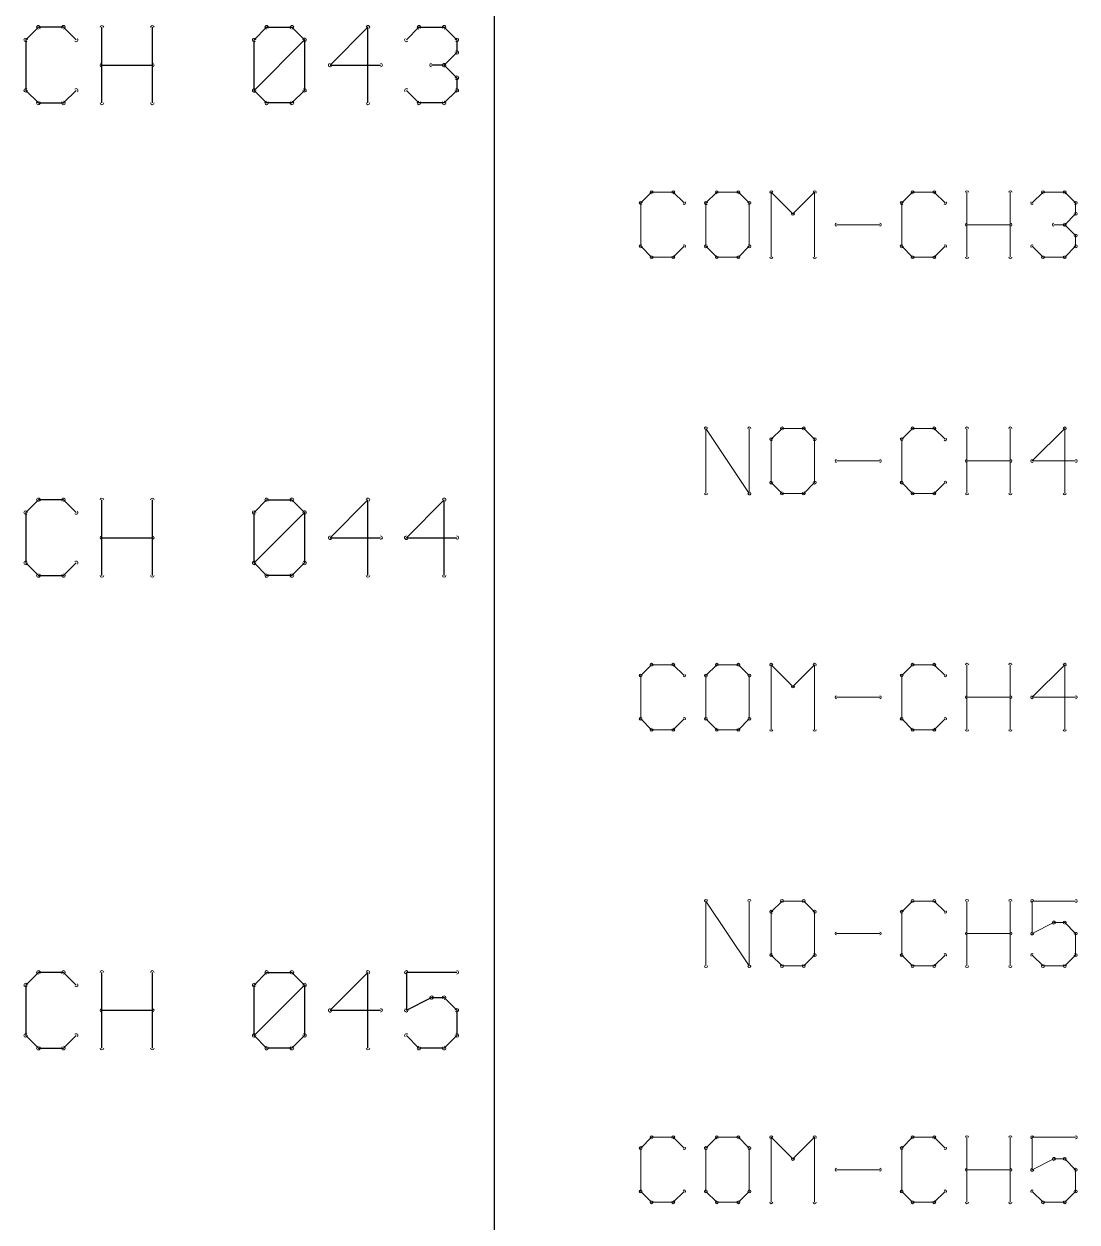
# Paper-space layout 'OUTPUT MODULE' of a CAD drawing. Header units: inches. Extents: x 0.9 to 16.5, y 0.5 to 10.7.
# Drawn here: x 3.701 to 4.593, y 5.656 to 6.67 of the extents above; entities that cross this region are included whole.
import ezdxf

# ---------------------------------------------------------------- set-up
doc = ezdxf.new("R2010")
doc.units = ezdxf.units.IN
doc.header["$MEASUREMENT"] = 0
doc.layers.add('94', color=14, linetype='Continuous')
doc.layers.add('TEXT', color=4, linetype='Continuous')

psp = doc.layouts.new('OUTPUT MODULE')

# ---------------------------------------------------------------- linework, layer by layer
at = {"layer": '94', "lineweight": 25}
psp.add_line((4.1, 3.6), (4.1, 7.6), dxfattribs=at)
at = {"layer": 'TEXT', "lineweight": 25}
for p, q in [((3.7137, 6.6671), (3.703, 6.6564)), ((3.735, 6.6671), (3.7137, 6.6671)), ((3.7457, 6.6564), (3.735, 6.6671)), ((3.7675, 6.603), (3.7675, 6.6671)), ((3.8102, 6.6671), (3.8102, 6.603)), ((3.8964, 6.6564), (3.907, 6.6671)), ((3.907, 6.6671), (3.9284, 6.6671)), ((3.9284, 6.6671), (3.9391, 6.6564)), ((3.9928, 6.6671), (3.9608, 6.635)), ((3.9928, 6.603), (3.9928, 6.6671)), ((4.0253, 6.6564), (4.036, 6.6671)), ((4.036, 6.6671), (4.0573, 6.6671)), ((4.0573, 6.6671), (4.068, 6.6564)), ((3.703, 6.6564), (3.703, 6.6137)), ((3.8964, 6.6137), (3.8964, 6.6564)), ((3.8964, 6.6137), (3.9391, 6.6564)), ((3.9391, 6.6564), (3.9391, 6.6137)), ((4.068, 6.6564), (4.068, 6.6457)), ((4.068, 6.6457), (4.0573, 6.635)), ((3.7675, 6.635), (3.8102, 6.635)), ((3.9608, 6.635), (4.0035, 6.635)), ((4.0573, 6.635), (4.0466, 6.635)), ((4.0573, 6.635), (4.068, 6.6244)), ((4.068, 6.6244), (4.068, 6.6137)), ((3.703, 6.6137), (3.7137, 6.603)), ((3.735, 6.603), (3.7457, 6.6137)), ((3.907, 6.603), (3.8964, 6.6137)), ((3.9391, 6.6137), (3.9284, 6.603)), ((4.036, 6.603), (4.0253, 6.6137)), ((4.068, 6.6137), (4.0573, 6.603)), ((3.7137, 6.603), (3.735, 6.603)), ((3.9284, 6.603), (3.907, 6.603)), ((4.0573, 6.603), (4.036, 6.603)), ((3.7137, 6.2671), (3.703, 6.2564)), ((3.735, 6.2671), (3.7137, 6.2671)), ((3.7457, 6.2564), (3.735, 6.2671)), ((3.7675, 6.203), (3.7675, 6.2671)), ((3.8102, 6.2671), (3.8102, 6.203)), ((3.8964, 6.2564), (3.907, 6.2671)), ((3.907, 6.2671), (3.9284, 6.2671)), ((3.9284, 6.2671), (3.9391, 6.2564)), ((3.9928, 6.2671), (3.9608, 6.235)), ((3.9928, 6.203), (3.9928, 6.2671)), ((4.0573, 6.2671), (4.0253, 6.235)), ((4.0573, 6.203), (4.0573, 6.2671)), ((3.703, 6.2564), (3.703, 6.2137)), ((3.8964, 6.2137), (3.8964, 6.2564)), ((3.8964, 6.2137), (3.9391, 6.2564)), ((3.9391, 6.2564), (3.9391, 6.2137)), ((3.7675, 6.235), (3.8102, 6.235)), ((3.9608, 6.235), (4.0035, 6.235)), ((4.0253, 6.235), (4.068, 6.235)), ((3.703, 6.2137), (3.7137, 6.203)), ((3.735, 6.203), (3.7457, 6.2137)), ((3.907, 6.203), (3.8964, 6.2137)), ((3.9391, 6.2137), (3.9284, 6.203)), ((3.7137, 6.203), (3.735, 6.203)), ((3.9284, 6.203), (3.907, 6.203)), ((3.7137, 5.8671), (3.703, 5.8564)), ((3.735, 5.8671), (3.7137, 5.8671)), ((3.7457, 5.8564), (3.735, 5.8671)), ((3.7675, 5.803), (3.7675, 5.8671)), ((3.8102, 5.8671), (3.8102, 5.803)), ((3.8964, 5.8564), (3.907, 5.8671)), ((3.907, 5.8671), (3.9284, 5.8671)), ((3.9284, 5.8671), (3.9391, 5.8564)), ((3.9928, 5.8671), (3.9608, 5.835)), ((3.9928, 5.803), (3.9928, 5.8671)), ((4.068, 5.8671), (4.0253, 5.8671)), ((4.0253, 5.8671), (4.0253, 5.835)), ((3.703, 5.8564), (3.703, 5.8137)), ((3.8964, 5.8137), (3.8964, 5.8564)), ((3.8964, 5.8137), (3.9391, 5.8564)), ((3.9391, 5.8564), (3.9391, 5.8137)), ((4.0253, 5.835), (4.0466, 5.8457)), ((4.0466, 5.8457), (4.0573, 5.8457)), ((4.0573, 5.8457), (4.068, 5.835)), ((3.7675, 5.835), (3.8102, 5.835)), ((3.9608, 5.835), (4.0035, 5.835)), ((4.068, 5.835), (4.068, 5.8137)), ((3.703, 5.8137), (3.7137, 5.803)), ((3.735, 5.803), (3.7457, 5.8137)), ((3.907, 5.803), (3.8964, 5.8137)), ((3.9391, 5.8137), (3.9284, 5.803)), ((4.036, 5.803), (4.0253, 5.8137)), ((4.068, 5.8137), (4.0573, 5.803)), ((3.7137, 5.803), (3.735, 5.803)), ((3.9284, 5.803), (3.907, 5.803)), ((4.0573, 5.803), (4.036, 5.803))]:
    psp.add_line(p, q, dxfattribs=at)
at = {"layer": 'TEXT', "lineweight": 18}
for p, q in [((4.2329, 6.5275), (4.2238, 6.5184)), ((4.2513, 6.5275), (4.2329, 6.5275)), ((4.2605, 6.5184), (4.2513, 6.5275)), ((4.2882, 6.5275), (4.279, 6.5184)), ((4.3065, 6.5275), (4.2882, 6.5275)), ((4.3157, 6.5184), (4.3065, 6.5275)), ((4.3343, 6.4725), (4.3343, 6.5275)), ((4.3343, 6.5275), (4.3526, 6.5092)), ((4.3526, 6.5092), (4.371, 6.5275)), ((4.371, 6.5275), (4.371, 6.4725)), ((4.4539, 6.5275), (4.4448, 6.5184)), ((4.4723, 6.5275), (4.4539, 6.5275)), ((4.4815, 6.5184), (4.4723, 6.5275)), ((4.5, 6.4725), (4.5, 6.5275)), ((4.5367, 6.5275), (4.5367, 6.4725)), ((4.5553, 6.5184), (4.5644, 6.5275)), ((4.5644, 6.5275), (4.5828, 6.5275)), ((4.5828, 6.5275), (4.592, 6.5184)), ((4.2238, 6.5184), (4.2238, 6.4817)), ((4.279, 6.5184), (4.279, 6.4817)), ((4.3157, 6.4817), (4.3157, 6.5184)), ((4.4448, 6.5184), (4.4448, 6.4817)), ((4.592, 6.5184), (4.592, 6.5092)), ((4.592, 6.5092), (4.5828, 6.5)), ((4.3895, 6.5), (4.4262, 6.5)), ((4.5, 6.5), (4.5367, 6.5)), ((4.5828, 6.5), (4.5736, 6.5)), ((4.5828, 6.5), (4.592, 6.4908)), ((4.592, 6.4908), (4.592, 6.4817)), ((4.2238, 6.4817), (4.2329, 6.4725)), ((4.2513, 6.4725), (4.2605, 6.4817)), ((4.279, 6.4817), (4.2882, 6.4725)), ((4.3065, 6.4725), (4.3157, 6.4817)), ((4.4448, 6.4817), (4.4539, 6.4725)), ((4.4723, 6.4725), (4.4815, 6.4817)), ((4.5644, 6.4725), (4.5553, 6.4817)), ((4.592, 6.4817), (4.5828, 6.4725)), ((4.2329, 6.4725), (4.2513, 6.4725)), ((4.2882, 6.4725), (4.3065, 6.4725)), ((4.4539, 6.4725), (4.4723, 6.4725)), ((4.5828, 6.4725), (4.5644, 6.4725)), ((4.279, 6.2725), (4.279, 6.3275)), ((4.279, 6.3275), (4.3157, 6.2725)), ((4.3157, 6.2725), (4.3157, 6.3275)), ((4.3434, 6.3275), (4.3343, 6.3184)), ((4.3343, 6.3184), (4.3343, 6.2817)), ((4.3618, 6.3275), (4.3434, 6.3275)), ((4.371, 6.3184), (4.3618, 6.3275)), ((4.371, 6.2817), (4.371, 6.3184)), ((4.4539, 6.3275), (4.4448, 6.3184)), ((4.4448, 6.3184), (4.4448, 6.2817)), ((4.4723, 6.3275), (4.4539, 6.3275)), ((4.4815, 6.3184), (4.4723, 6.3275)), ((4.5, 6.2725), (4.5, 6.3275)), ((4.5367, 6.3275), (4.5367, 6.2725)), ((4.5828, 6.3275), (4.5553, 6.3)), ((4.5828, 6.2725), (4.5828, 6.3275)), ((4.3895, 6.3), (4.4262, 6.3)), ((4.5, 6.3), (4.5367, 6.3)), ((4.5553, 6.3), (4.592, 6.3)), ((4.3343, 6.2817), (4.3434, 6.2725)), ((4.3618, 6.2725), (4.371, 6.2817)), ((4.4448, 6.2817), (4.4539, 6.2725)), ((4.4723, 6.2725), (4.4815, 6.2817)), ((4.3434, 6.2725), (4.3618, 6.2725)), ((4.4539, 6.2725), (4.4723, 6.2725)), ((4.2329, 6.1275), (4.2238, 6.1184)), ((4.2513, 6.1275), (4.2329, 6.1275)), ((4.2605, 6.1184), (4.2513, 6.1275)), ((4.2882, 6.1275), (4.279, 6.1184)), ((4.3065, 6.1275), (4.2882, 6.1275)), ((4.3157, 6.1184), (4.3065, 6.1275)), ((4.3343, 6.0725), (4.3343, 6.1275)), ((4.3343, 6.1275), (4.3526, 6.1092)), ((4.3526, 6.1092), (4.371, 6.1275)), ((4.371, 6.1275), (4.371, 6.0725)), ((4.4539, 6.1275), (4.4448, 6.1184)), ((4.4723, 6.1275), (4.4539, 6.1275)), ((4.4815, 6.1184), (4.4723, 6.1275)), ((4.5, 6.0725), (4.5, 6.1275)), ((4.5367, 6.1275), (4.5367, 6.0725)), ((4.5828, 6.1275), (4.5553, 6.1)), ((4.5828, 6.0725), (4.5828, 6.1275)), ((4.2238, 6.1184), (4.2238, 6.0817)), ((4.279, 6.1184), (4.279, 6.0817)), ((4.3157, 6.0817), (4.3157, 6.1184)), ((4.4448, 6.1184), (4.4448, 6.0817)), ((4.3895, 6.1), (4.4262, 6.1)), ((4.5, 6.1), (4.5367, 6.1)), ((4.5553, 6.1), (4.592, 6.1)), ((4.2238, 6.0817), (4.2329, 6.0725)), ((4.2513, 6.0725), (4.2605, 6.0817)), ((4.279, 6.0817), (4.2882, 6.0725)), ((4.3065, 6.0725), (4.3157, 6.0817)), ((4.4448, 6.0817), (4.4539, 6.0725)), ((4.4723, 6.0725), (4.4815, 6.0817)), ((4.2329, 6.0725), (4.2513, 6.0725)), ((4.2882, 6.0725), (4.3065, 6.0725)), ((4.4539, 6.0725), (4.4723, 6.0725)), ((4.279, 5.8725), (4.279, 5.9275)), ((4.279, 5.9275), (4.3157, 5.8725)), ((4.3157, 5.8725), (4.3157, 5.9275)), ((4.3434, 5.9275), (4.3343, 5.9184)), ((4.3618, 5.9275), (4.3434, 5.9275)), ((4.371, 5.9184), (4.3618, 5.9275)), ((4.4539, 5.9275), (4.4448, 5.9184)), ((4.4723, 5.9275), (4.4539, 5.9275)), ((4.4815, 5.9184), (4.4723, 5.9275)), ((4.5, 5.8725), (4.5, 5.9275)), ((4.5367, 5.9275), (4.5367, 5.8725)), ((4.592, 5.9275), (4.5553, 5.9275)), ((4.5553, 5.9275), (4.5553, 5.9)), ((4.3343, 5.9184), (4.3343, 5.8817)), ((4.371, 5.8817), (4.371, 5.9184)), ((4.4448, 5.9184), (4.4448, 5.8817)), ((4.5553, 5.9), (4.5736, 5.9092)), ((4.5736, 5.9092), (4.5828, 5.9092)), ((4.5828, 5.9092), (4.592, 5.9)), ((4.3895, 5.9), (4.4262, 5.9)), ((4.5, 5.9), (4.5367, 5.9)), ((4.592, 5.9), (4.592, 5.8817)), ((4.3343, 5.8817), (4.3434, 5.8725)), ((4.3434, 5.8725), (4.3618, 5.8725)), ((4.3618, 5.8725), (4.371, 5.8817)), ((4.4448, 5.8817), (4.4539, 5.8725)), ((4.4539, 5.8725), (4.4723, 5.8725)), ((4.4723, 5.8725), (4.4815, 5.8817)), ((4.5644, 5.8725), (4.5553, 5.8817)), ((4.5828, 5.8725), (4.5644, 5.8725)), ((4.592, 5.8817), (4.5828, 5.8725)), ((4.2329, 5.7275), (4.2238, 5.7184)), ((4.2513, 5.7275), (4.2329, 5.7275)), ((4.2605, 5.7184), (4.2513, 5.7275)), ((4.2882, 5.7275), (4.279, 5.7184)), ((4.3065, 5.7275), (4.2882, 5.7275)), ((4.3157, 5.7184), (4.3065, 5.7275)), ((4.3343, 5.6725), (4.3343, 5.7275)), ((4.3343, 5.7275), (4.3526, 5.7092)), ((4.3526, 5.7092), (4.371, 5.7275)), ((4.371, 5.7275), (4.371, 5.6725)), ((4.4539, 5.7275), (4.4448, 5.7184)), ((4.4723, 5.7275), (4.4539, 5.7275)), ((4.4815, 5.7184), (4.4723, 5.7275)), ((4.5, 5.6725), (4.5, 5.7275)), ((4.5367, 5.7275), (4.5367, 5.6725)), ((4.592, 5.7275), (4.5553, 5.7275)), ((4.5553, 5.7275), (4.5553, 5.7)), ((4.2238, 5.7184), (4.2238, 5.6817)), ((4.279, 5.7184), (4.279, 5.6817)), ((4.3157, 5.6817), (4.3157, 5.7184)), ((4.4448, 5.7184), (4.4448, 5.6817)), ((4.3895, 5.7), (4.4262, 5.7)), ((4.5, 5.7), (4.5367, 5.7)), ((4.5553, 5.7), (4.5736, 5.7092)), ((4.5736, 5.7092), (4.5828, 5.7092)), ((4.5828, 5.7092), (4.592, 5.7)), ((4.592, 5.7), (4.592, 5.6817)), ((4.2238, 5.6817), (4.2329, 5.6725)), ((4.2513, 5.6725), (4.2605, 5.6817)), ((4.279, 5.6817), (4.2882, 5.6725)), ((4.3065, 5.6725), (4.3157, 5.6817)), ((4.4448, 5.6817), (4.4539, 5.6725)), ((4.4723, 5.6725), (4.4815, 5.6817)), ((4.5644, 5.6725), (4.5553, 5.6817)), ((4.592, 5.6817), (4.5828, 5.6725)), ((4.2329, 5.6725), (4.2513, 5.6725)), ((4.2882, 5.6725), (4.3065, 5.6725)), ((4.4539, 5.6725), (4.4723, 5.6725)), ((4.5828, 5.6725), (4.5644, 5.6725))]:
    psp.add_line(p, q, dxfattribs=at)
for centre, radius, start, end in [((3.7137, 6.6671), 0.0015, 90, 270), ((3.7137, 6.6671), 0.0015, 315, 135), ((3.735, 6.6671), 0.0015, 45, 225), ((3.735, 6.6671), 0.0015, 270, 90), ((3.7675, 6.6671), 0.0015, 0, 180), ((3.8102, 6.6671), 0.0015, 0, 180), ((3.907, 6.6671), 0.0015, 90, 270), ((3.907, 6.6671), 0.0015, 315, 135), ((3.9284, 6.6671), 0.0015, 45, 225), ((3.9284, 6.6671), 0.0015, 270, 90), ((3.9928, 6.6671), 0.0015, 0, 180), ((3.9928, 6.6671), 0.0015, 315, 135), ((4.036, 6.6671), 0.0015, 90, 270), ((4.036, 6.6671), 0.0015, 315, 135), ((4.0573, 6.6671), 0.0015, 45, 225), ((4.0573, 6.6671), 0.0015, 270, 90), ((3.703, 6.6564), 0.0015, 0, 180), ((3.703, 6.6564), 0.0015, 135, 315), ((3.7457, 6.6564), 0.0015, 225, 45), ((3.8964, 6.6564), 0.0015, 0, 180), ((3.8964, 6.6564), 0.0015, 135, 315), ((3.9391, 6.6564), 0.0015, 0, 180), ((3.9391, 6.6564), 0.0015, 315, 135), ((3.9391, 6.6564), 0.0015, 225, 45), ((4.0253, 6.6564), 0.0015, 135, 315), ((4.068, 6.6564), 0.0015, 0, 180), ((4.068, 6.6564), 0.0015, 225, 45), ((4.068, 6.6457), 0.0015, 180, 0), ((4.068, 6.6457), 0.0015, 315, 135), ((3.7675, 6.635), 0.0015, 90, 270), ((3.8102, 6.635), 0.0015, 270, 90), ((3.9608, 6.635), 0.0015, 90, 270), ((3.9608, 6.635), 0.0015, 135.0135, 315.0135), ((4.0035, 6.635), 0.0015, 270, 90), ((4.0466, 6.635), 0.0015, 90, 270), ((4.0573, 6.635), 0.0015, 45, 225), ((4.0573, 6.635), 0.0015, 135, 315), ((4.0573, 6.635), 0.0015, 270, 90), ((4.068, 6.6244), 0.0015, 0, 180), ((4.068, 6.6244), 0.0015, 224.9865, 44.9865), ((3.703, 6.6137), 0.0015, 44.9865, 224.9865), ((3.703, 6.6137), 0.0015, 180, 0), ((3.7457, 6.6137), 0.0015, 315.0135, 135.0135), ((3.8964, 6.6137), 0.0015, 44.9865, 224.9865), ((3.8964, 6.6137), 0.0015, 135.0135, 315.0135), ((3.8964, 6.6137), 0.0015, 180, 0), ((3.9391, 6.6137), 0.0015, 180, 0), ((3.9391, 6.6137), 0.0015, 315.0135, 135.0135), ((4.0253, 6.6137), 0.0015, 44.9865, 224.9865), ((4.068, 6.6137), 0.0015, 180, 0), ((4.068, 6.6137), 0.0015, 315.0135, 135.0135), ((3.7137, 6.603), 0.0015, 90, 270), ((3.7137, 6.603), 0.0015, 225.0135, 45.0135), ((3.735, 6.603), 0.0015, 134.9865, 314.9865), ((3.735, 6.603), 0.0015, 270, 90), ((3.7675, 6.603), 0.0015, 180, 0), ((3.8102, 6.603), 0.0015, 180, 0), ((3.907, 6.603), 0.0015, 90, 270), ((3.907, 6.603), 0.0015, 225.0135, 45.0135), ((3.9284, 6.603), 0.0015, 134.9865, 314.9865), ((3.9284, 6.603), 0.0015, 270, 90), ((3.9928, 6.603), 0.0015, 180, 0), ((4.036, 6.603), 0.0015, 90, 270), ((4.036, 6.603), 0.0015, 225.0135, 45.0135), ((4.0573, 6.603), 0.0015, 134.9865, 314.9865), ((4.0573, 6.603), 0.0015, 270, 90), ((4.2329, 6.5275), 0.00125, 90, 270), ((4.2329, 6.5275), 0.00125, 315, 135), ((4.2513, 6.5275), 0.00125, 45, 225), ((4.2513, 6.5275), 0.00125, 270, 90), ((4.2882, 6.5275), 0.00125, 90, 270), ((4.2882, 6.5275), 0.00125, 315, 135), ((4.3065, 6.5275), 0.00125, 45, 225), ((4.3065, 6.5275), 0.00125, 270, 90), ((4.3343, 6.5275), 0.00125, 0, 180), ((4.3343, 6.5275), 0.00125, 45, 225), ((4.371, 6.5275), 0.00125, 0, 180), ((4.371, 6.5275), 0.00125, 315, 135), ((4.4539, 6.5275), 0.00125, 90, 270), ((4.4539, 6.5275), 0.00125, 315, 135), ((4.4723, 6.5275), 0.00125, 45, 225), ((4.4723, 6.5275), 0.00125, 270, 90), ((4.5, 6.5275), 0.00125, 0, 180), ((4.5367, 6.5275), 0.00125, 0, 180), ((4.5644, 6.5275), 0.00125, 90, 270), ((4.5644, 6.5275), 0.00125, 315, 135), ((4.5828, 6.5275), 0.00125, 45, 225), ((4.5828, 6.5275), 0.00125, 270, 90), ((4.2238, 6.5184), 0.00125, 0, 180), ((4.2238, 6.5184), 0.00125, 135, 315), ((4.2605, 6.5184), 0.00125, 225, 45), ((4.279, 6.5184), 0.00125, 0, 180), ((4.279, 6.5184), 0.00125, 135.0162, 315.0162), ((4.3157, 6.5184), 0.00125, 0, 180), ((4.3157, 6.5184), 0.00125, 224.9838, 44.9838), ((4.4448, 6.5184), 0.00125, 0, 180), ((4.4448, 6.5184), 0.00125, 135.0162, 315.0162), ((4.4815, 6.5184), 0.00125, 224.9838, 44.9838), ((4.5553, 6.5184), 0.00125, 135, 315), ((4.592, 6.5184), 0.00125, 0, 180), ((4.592, 6.5184), 0.00125, 225, 45), ((4.3526, 6.5092), 0.00125, 135, 315), ((4.3526, 6.5092), 0.00125, 225, 45), ((4.3895, 6.5), 0.00125, 90, 270), ((4.4262, 6.5), 0.00125, 270, 90), ((4.5, 6.5), 0.00125, 90, 270), ((4.5367, 6.5), 0.00125, 270, 90), ((4.5736, 6.5), 0.00125, 90, 270), ((4.5828, 6.5), 0.00125, 44.9838, 224.9838), ((4.5828, 6.5), 0.00125, 135.0162, 315.0162), ((4.5828, 6.5), 0.00125, 270, 90), ((4.592, 6.5092), 0.00125, 180, 0), ((4.592, 6.5092), 0.00125, 314.9838, 134.9838), ((4.592, 6.4908), 0.00125, 0, 180), ((4.592, 6.4908), 0.00125, 225.0162, 45.0162), ((4.2238, 6.4817), 0.00125, 45, 225), ((4.2238, 6.4817), 0.00125, 180, 0), ((4.2605, 6.4817), 0.00125, 315, 135), ((4.279, 6.4817), 0.00125, 44.9838, 224.9838), ((4.279, 6.4817), 0.00125, 180, 0), ((4.3157, 6.4817), 0.00125, 180, 0), ((4.3157, 6.4817), 0.00125, 315.0162, 135.0162), ((4.4448, 6.4817), 0.00125, 44.9838, 224.9838), ((4.4448, 6.4817), 0.00125, 180, 0), ((4.4815, 6.4817), 0.00125, 315.0162, 135.0162), ((4.5553, 6.4817), 0.00125, 45, 225), ((4.592, 6.4817), 0.00125, 180, 0), ((4.592, 6.4817), 0.00125, 315, 135), ((4.2329, 6.4725), 0.00125, 90, 270), ((4.2329, 6.4725), 0.00125, 225, 45), ((4.2513, 6.4725), 0.00125, 135, 315), ((4.2513, 6.4725), 0.00125, 270, 90), ((4.2882, 6.4725), 0.00125, 90, 270), ((4.2882, 6.4725), 0.00125, 225, 45), ((4.3065, 6.4725), 0.00125, 135, 315), ((4.3065, 6.4725), 0.00125, 270, 90), ((4.3343, 6.4725), 0.00125, 180, 0), ((4.371, 6.4725), 0.00125, 180, 0), ((4.4539, 6.4725), 0.00125, 90, 270), ((4.4539, 6.4725), 0.00125, 225, 45), ((4.4723, 6.4725), 0.00125, 135, 315), ((4.4723, 6.4725), 0.00125, 270, 90), ((4.5, 6.4725), 0.00125, 180, 0), ((4.5367, 6.4725), 0.00125, 180, 0), ((4.5644, 6.4725), 0.00125, 90, 270), ((4.5644, 6.4725), 0.00125, 225, 45), ((4.5828, 6.4725), 0.00125, 135, 315), ((4.5828, 6.4725), 0.00125, 270, 90), ((4.279, 6.3275), 0.00125, 0, 180), ((4.279, 6.3275), 0.00125, 33.6774, 213.6774), ((4.3157, 6.3275), 0.00125, 0, 180), ((4.3434, 6.3275), 0.00125, 90, 270), ((4.3434, 6.3275), 0.00125, 315, 135), ((4.3618, 6.3275), 0.00125, 45.0162, 225.0162), ((4.3618, 6.3275), 0.00125, 270, 90), ((4.4539, 6.3275), 0.00125, 90, 270), ((4.4539, 6.3275), 0.00125, 315, 135), ((4.4723, 6.3275), 0.00125, 45, 225), ((4.4723, 6.3275), 0.00125, 270, 90), ((4.5, 6.3275), 0.00125, 0, 180), ((4.5367, 6.3275), 0.00125, 0, 180), ((4.5828, 6.3275), 0.00125, 0, 180), ((4.5828, 6.3275), 0.00125, 315, 135), ((4.3343, 6.3184), 0.00125, 0, 180), ((4.3343, 6.3184), 0.00125, 135.0162, 315.0162), ((4.371, 6.3184), 0.00125, 0, 180), ((4.371, 6.3184), 0.00125, 224.9838, 44.9838), ((4.4448, 6.3184), 0.00125, 0, 180), ((4.4448, 6.3184), 0.00125, 135.0162, 315.0162), ((4.4815, 6.3184), 0.00125, 224.9838, 44.9838), ((4.3895, 6.3), 0.00125, 90, 270), ((4.4262, 6.3), 0.00125, 270, 90), ((4.5, 6.3), 0.00125, 90, 270), ((4.5367, 6.3), 0.00125, 270, 90), ((4.5553, 6.3), 0.00125, 90, 270), ((4.5553, 6.3), 0.00125, 135, 315), ((4.592, 6.3), 0.00125, 270, 90), ((4.3343, 6.2817), 0.00125, 44.9838, 224.9838), ((4.3343, 6.2817), 0.00125, 180, 0), ((4.371, 6.2817), 0.00125, 180, 0), ((4.371, 6.2817), 0.00125, 315.0162, 135.0162), ((4.4448, 6.2817), 0.00125, 44.9838, 224.9838), ((4.4448, 6.2817), 0.00125, 180, 0), ((4.4815, 6.2817), 0.00125, 315.0162, 135.0162), ((3.7137, 6.2671), 0.0015, 90, 270), ((3.7137, 6.2671), 0.0015, 315, 135), ((3.735, 6.2671), 0.0015, 45, 225), ((3.735, 6.2671), 0.0015, 270, 90), ((3.7675, 6.2671), 0.0015, 0, 180), ((3.8102, 6.2671), 0.0015, 0, 180), ((3.907, 6.2671), 0.0015, 90, 270), ((3.907, 6.2671), 0.0015, 315, 135), ((3.9284, 6.2671), 0.0015, 45, 225), ((3.9284, 6.2671), 0.0015, 270, 90), ((3.9928, 6.2671), 0.0015, 0, 180), ((3.9928, 6.2671), 0.0015, 315, 135), ((4.0573, 6.2671), 0.0015, 0, 180), ((4.0573, 6.2671), 0.0015, 315, 135), ((4.279, 6.2725), 0.00125, 180, 0), ((4.3157, 6.2725), 0.00125, 180, 0), ((4.3157, 6.2725), 0.00125, 213.6774, 33.6774), ((4.3434, 6.2725), 0.00125, 90, 270), ((4.3434, 6.2725), 0.00125, 225, 45), ((4.3618, 6.2725), 0.00125, 134.9838, 314.9838), ((4.3618, 6.2725), 0.00125, 270, 90), ((4.4539, 6.2725), 0.00125, 90, 270), ((4.4539, 6.2725), 0.00125, 225, 45), ((4.4723, 6.2725), 0.00125, 135, 315), ((4.4723, 6.2725), 0.00125, 270, 90), ((4.5, 6.2725), 0.00125, 180, 0), ((4.5367, 6.2725), 0.00125, 180, 0), ((4.5828, 6.2725), 0.00125, 180, 0), ((3.703, 6.2564), 0.0015, 0, 180), ((3.703, 6.2564), 0.0015, 135, 315), ((3.7457, 6.2564), 0.0015, 225, 45), ((3.8964, 6.2564), 0.0015, 0, 180), ((3.8964, 6.2564), 0.0015, 135, 315), ((3.9391, 6.2564), 0.0015, 0, 180), ((3.9391, 6.2564), 0.0015, 315, 135), ((3.9391, 6.2564), 0.0015, 225, 45), ((3.7675, 6.235), 0.0015, 90, 270), ((3.8102, 6.235), 0.0015, 270, 90), ((3.9608, 6.235), 0.0015, 90, 270), ((3.9608, 6.235), 0.0015, 135.0135, 315.0135), ((4.0035, 6.235), 0.0015, 270, 90), ((4.0253, 6.235), 0.0015, 90, 270), ((4.0253, 6.235), 0.0015, 135.0135, 315.0135), ((4.068, 6.235), 0.0015, 270, 90), ((3.703, 6.2137), 0.0015, 44.9865, 224.9865), ((3.703, 6.2137), 0.0015, 180, 0), ((3.7457, 6.2137), 0.0015, 315.0135, 135.0135), ((3.8964, 6.2137), 0.0015, 44.9865, 224.9865), ((3.8964, 6.2137), 0.0015, 135.0135, 315.0135), ((3.8964, 6.2137), 0.0015, 180, 0), ((3.9391, 6.2137), 0.0015, 180, 0), ((3.9391, 6.2137), 0.0015, 315.0135, 135.0135), ((3.7137, 6.203), 0.0015, 90, 270), ((3.7137, 6.203), 0.0015, 225.0135, 45.0135), ((3.735, 6.203), 0.0015, 134.9865, 314.9865), ((3.735, 6.203), 0.0015, 270, 90), ((3.7675, 6.203), 0.0015, 180, 0), ((3.8102, 6.203), 0.0015, 180, 0), ((3.907, 6.203), 0.0015, 90, 270), ((3.907, 6.203), 0.0015, 225.0135, 45.0135), ((3.9284, 6.203), 0.0015, 134.9865, 314.9865), ((3.9284, 6.203), 0.0015, 270, 90), ((3.9928, 6.203), 0.0015, 180, 0), ((4.0573, 6.203), 0.0015, 180, 0), ((4.2329, 6.1275), 0.00125, 90, 270), ((4.2329, 6.1275), 0.00125, 315, 135), ((4.2513, 6.1275), 0.00125, 45, 225), ((4.2513, 6.1275), 0.00125, 270, 90), ((4.2882, 6.1275), 0.00125, 90, 270), ((4.2882, 6.1275), 0.00125, 315, 135), ((4.3065, 6.1275), 0.00125, 45, 225), ((4.3065, 6.1275), 0.00125, 270, 90), ((4.3343, 6.1275), 0.00125, 0, 180), ((4.3343, 6.1275), 0.00125, 45, 225), ((4.371, 6.1275), 0.00125, 0, 180), ((4.371, 6.1275), 0.00125, 315, 135), ((4.4539, 6.1275), 0.00125, 90, 270), ((4.4539, 6.1275), 0.00125, 315, 135), ((4.4723, 6.1275), 0.00125, 45, 225), ((4.4723, 6.1275), 0.00125, 270, 90), ((4.5, 6.1275), 0.00125, 0, 180), ((4.5367, 6.1275), 0.00125, 0, 180), ((4.5828, 6.1275), 0.00125, 0, 180), ((4.5828, 6.1275), 0.00125, 315, 135), ((4.2238, 6.1184), 0.00125, 0, 180), ((4.2238, 6.1184), 0.00125, 135, 315), ((4.2605, 6.1184), 0.00125, 225, 45), ((4.279, 6.1184), 0.00125, 0, 180), ((4.279, 6.1184), 0.00125, 135.0162, 315.0162), ((4.3157, 6.1184), 0.00125, 0, 180), ((4.3157, 6.1184), 0.00125, 224.9838, 44.9838), ((4.4448, 6.1184), 0.00125, 0, 180), ((4.4448, 6.1184), 0.00125, 135.0162, 315.0162), ((4.4815, 6.1184), 0.00125, 224.9838, 44.9838), ((4.3526, 6.1092), 0.00125, 135, 315), ((4.3526, 6.1092), 0.00125, 225, 45), ((4.3895, 6.1), 0.00125, 90, 270), ((4.4262, 6.1), 0.00125, 270, 90), ((4.5, 6.1), 0.00125, 90, 270), ((4.5367, 6.1), 0.00125, 270, 90), ((4.5553, 6.1), 0.00125, 90, 270), ((4.5553, 6.1), 0.00125, 135, 315), ((4.592, 6.1), 0.00125, 270, 90), ((4.2238, 6.0817), 0.00125, 45, 225), ((4.2238, 6.0817), 0.00125, 180, 0), ((4.2605, 6.0817), 0.00125, 315, 135), ((4.279, 6.0817), 0.00125, 44.9838, 224.9838), ((4.279, 6.0817), 0.00125, 180, 0), ((4.3157, 6.0817), 0.00125, 180, 0), ((4.3157, 6.0817), 0.00125, 315.0162, 135.0162), ((4.4448, 6.0817), 0.00125, 44.9838, 224.9838), ((4.4448, 6.0817), 0.00125, 180, 0), ((4.4815, 6.0817), 0.00125, 315.0162, 135.0162), ((4.2329, 6.0725), 0.00125, 90, 270), ((4.2329, 6.0725), 0.00125, 225, 45), ((4.2513, 6.0725), 0.00125, 135, 315), ((4.2513, 6.0725), 0.00125, 270, 90), ((4.2882, 6.0725), 0.00125, 90, 270), ((4.2882, 6.0725), 0.00125, 225, 45), ((4.3065, 6.0725), 0.00125, 135, 315), ((4.3065, 6.0725), 0.00125, 270, 90), ((4.3343, 6.0725), 0.00125, 180, 0), ((4.371, 6.0725), 0.00125, 180, 0), ((4.4539, 6.0725), 0.00125, 90, 270), ((4.4539, 6.0725), 0.00125, 225, 45), ((4.4723, 6.0725), 0.00125, 135, 315), ((4.4723, 6.0725), 0.00125, 270, 90), ((4.5, 6.0725), 0.00125, 180, 0), ((4.5367, 6.0725), 0.00125, 180, 0), ((4.5828, 6.0725), 0.00125, 180, 0), ((4.279, 5.9275), 0.00125, 0, 180), ((4.279, 5.9275), 0.00125, 33.6774, 213.6774), ((4.3157, 5.9275), 0.00125, 0, 180), ((4.3434, 5.9275), 0.00125, 90, 270), ((4.3434, 5.9275), 0.00125, 315, 135), ((4.3618, 5.9275), 0.00125, 45.0162, 225.0162), ((4.3618, 5.9275), 0.00125, 270, 90), ((4.4539, 5.9275), 0.00125, 90, 270), ((4.4539, 5.9275), 0.00125, 315, 135), ((4.4723, 5.9275), 0.00125, 45, 225), ((4.4723, 5.9275), 0.00125, 270, 90), ((4.5, 5.9275), 0.00125, 0, 180), ((4.5367, 5.9275), 0.00125, 0, 180), ((4.5553, 5.9275), 0.00125, 90, 270), ((4.5553, 5.9275), 0.00125, 0, 180), ((4.592, 5.9275), 0.00125, 270, 90), ((4.3343, 5.9184), 0.00125, 0, 180), ((4.3343, 5.9184), 0.00125, 135.0162, 315.0162), ((4.371, 5.9184), 0.00125, 0, 180), ((4.371, 5.9184), 0.00125, 224.9838, 44.9838), ((4.4448, 5.9184), 0.00125, 0, 180), ((4.4448, 5.9184), 0.00125, 135.0162, 315.0162), ((4.4815, 5.9184), 0.00125, 224.9838, 44.9838), ((4.5736, 5.9092), 0.00125, 90, 270), ((4.5736, 5.9092), 0.00125, 296.5855, 116.5855), ((4.5828, 5.9092), 0.00125, 45, 225), ((4.5828, 5.9092), 0.00125, 270, 90), ((4.3895, 5.9), 0.00125, 90, 270), ((4.4262, 5.9), 0.00125, 270, 90), ((4.5, 5.9), 0.00125, 90, 270), ((4.5367, 5.9), 0.00125, 270, 90), ((4.5553, 5.9), 0.00125, 116.5548, 296.5548), ((4.5553, 5.9), 0.00125, 180, 0), ((4.592, 5.9), 0.00125, 0, 180), ((4.592, 5.9), 0.00125, 225, 45), ((4.3343, 5.8817), 0.00125, 44.9838, 224.9838), ((4.371, 5.8817), 0.00125, 315.0162, 135.0162), ((4.4448, 5.8817), 0.00125, 44.9838, 224.9838), ((4.4815, 5.8817), 0.00125, 315.0162, 135.0162), ((4.5553, 5.8817), 0.00125, 45, 225), ((4.592, 5.8817), 0.00125, 315, 135), ((4.279, 5.8725), 0.00125, 180, 0), ((4.3157, 5.8725), 0.00125, 180, 0), ((4.3157, 5.8725), 0.00125, 213.6774, 33.6774), ((4.3343, 5.8817), 0.00125, 180, 0), ((4.3434, 5.8725), 0.00125, 90, 270), ((4.3434, 5.8725), 0.00125, 225, 45), ((4.3618, 5.8725), 0.00125, 134.9838, 314.9838), ((4.3618, 5.8725), 0.00125, 270, 90), ((4.371, 5.8817), 0.00125, 180, 0), ((4.4448, 5.8817), 0.00125, 180, 0), ((4.4539, 5.8725), 0.00125, 90, 270), ((4.4539, 5.8725), 0.00125, 225, 45), ((4.4723, 5.8725), 0.00125, 135, 315), ((4.4723, 5.8725), 0.00125, 270, 90), ((4.5, 5.8725), 0.00125, 180, 0), ((4.5367, 5.8725), 0.00125, 180, 0), ((4.5644, 5.8725), 0.00125, 90, 270), ((4.5644, 5.8725), 0.00125, 225, 45), ((4.5828, 5.8725), 0.00125, 135, 315), ((4.5828, 5.8725), 0.00125, 270, 90), ((4.592, 5.8817), 0.00125, 180, 0), ((3.7137, 5.8671), 0.0015, 90, 270), ((3.7137, 5.8671), 0.0015, 315, 135), ((3.735, 5.8671), 0.0015, 45, 225), ((3.735, 5.8671), 0.0015, 270, 90), ((3.7675, 5.8671), 0.0015, 0, 180), ((3.8102, 5.8671), 0.0015, 0, 180), ((3.907, 5.8671), 0.0015, 90, 270), ((3.907, 5.8671), 0.0015, 315, 135), ((3.9284, 5.8671), 0.0015, 45, 225), ((3.9284, 5.8671), 0.0015, 270, 90), ((3.9928, 5.8671), 0.0015, 0, 180), ((3.9928, 5.8671), 0.0015, 315, 135), ((4.0253, 5.8671), 0.0015, 90, 270), ((4.0253, 5.8671), 0.0015, 0, 180), ((4.068, 5.8671), 0.0015, 270, 90), ((3.703, 5.8564), 0.0015, 0, 180), ((3.703, 5.8564), 0.0015, 135, 315), ((3.7457, 5.8564), 0.0015, 225, 45), ((3.8964, 5.8564), 0.0015, 0, 180), ((3.8964, 5.8564), 0.0015, 135, 315), ((3.9391, 5.8564), 0.0015, 0, 180), ((3.9391, 5.8564), 0.0015, 315, 135), ((3.9391, 5.8564), 0.0015, 225, 45), ((4.0466, 5.8457), 0.0015, 90, 270), ((4.0466, 5.8457), 0.0015, 296.548, 116.548), ((4.0573, 5.8457), 0.0015, 45.0135, 225.0135), ((4.0573, 5.8457), 0.0015, 270, 90), ((3.7675, 5.835), 0.0015, 90, 270), ((3.8102, 5.835), 0.0015, 270, 90), ((3.9608, 5.835), 0.0015, 90, 270), ((3.9608, 5.835), 0.0015, 135.0135, 315.0135), ((4.0035, 5.835), 0.0015, 270, 90), ((4.0253, 5.835), 0.0015, 116.5736, 296.5736), ((4.0253, 5.835), 0.0015, 180, 0), ((4.068, 5.835), 0.0015, 0, 180), ((4.068, 5.835), 0.0015, 224.9865, 44.9865), ((3.703, 5.8137), 0.0015, 44.9865, 224.9865), ((3.703, 5.8137), 0.0015, 180, 0), ((3.7457, 5.8137), 0.0015, 315.0135, 135.0135), ((3.8964, 5.8137), 0.0015, 44.9865, 224.9865), ((3.8964, 5.8137), 0.0015, 135.0135, 315.0135), ((3.8964, 5.8137), 0.0015, 180, 0), ((3.9391, 5.8137), 0.0015, 180, 0), ((3.9391, 5.8137), 0.0015, 315.0135, 135.0135), ((4.0253, 5.8137), 0.0015, 44.9865, 224.9865), ((4.068, 5.8137), 0.0015, 180, 0), ((4.068, 5.8137), 0.0015, 315.0135, 135.0135), ((3.7137, 5.803), 0.0015, 90, 270), ((3.7137, 5.803), 0.0015, 225.0135, 45.0135), ((3.735, 5.803), 0.0015, 134.9865, 314.9865), ((3.735, 5.803), 0.0015, 270, 90), ((3.7675, 5.803), 0.0015, 180, 0), ((3.8102, 5.803), 0.0015, 180, 0), ((3.907, 5.803), 0.0015, 90, 270), ((3.907, 5.803), 0.0015, 225.0135, 45.0135), ((3.9284, 5.803), 0.0015, 134.9865, 314.9865), ((3.9284, 5.803), 0.0015, 270, 90), ((3.9928, 5.803), 0.0015, 180, 0), ((4.036, 5.803), 0.0015, 90, 270), ((4.036, 5.803), 0.0015, 225.0135, 45.0135), ((4.0573, 5.803), 0.0015, 134.9865, 314.9865), ((4.0573, 5.803), 0.0015, 270, 90), ((4.2329, 5.7275), 0.00125, 90, 270), ((4.2329, 5.7275), 0.00125, 315, 135), ((4.2513, 5.7275), 0.00125, 45, 225), ((4.2513, 5.7275), 0.00125, 270, 90), ((4.2882, 5.7275), 0.00125, 90, 270), ((4.2882, 5.7275), 0.00125, 315, 135), ((4.3065, 5.7275), 0.00125, 45, 225), ((4.3065, 5.7275), 0.00125, 270, 90), ((4.3343, 5.7275), 0.00125, 0, 180), ((4.3343, 5.7275), 0.00125, 45, 225), ((4.371, 5.7275), 0.00125, 0, 180), ((4.371, 5.7275), 0.00125, 315, 135), ((4.4539, 5.7275), 0.00125, 90, 270), ((4.4539, 5.7275), 0.00125, 315, 135), ((4.4723, 5.7275), 0.00125, 45, 225), ((4.4723, 5.7275), 0.00125, 270, 90), ((4.5, 5.7275), 0.00125, 0, 180), ((4.5367, 5.7275), 0.00125, 0, 180), ((4.5553, 5.7275), 0.00125, 90, 270), ((4.5553, 5.7275), 0.00125, 0, 180), ((4.592, 5.7275), 0.00125, 270, 90), ((4.2238, 5.7184), 0.00125, 0, 180), ((4.2238, 5.7184), 0.00125, 135, 315), ((4.2605, 5.7184), 0.00125, 225, 45), ((4.279, 5.7184), 0.00125, 0, 180), ((4.279, 5.7184), 0.00125, 135.0162, 315.0162), ((4.3157, 5.7184), 0.00125, 0, 180), ((4.3157, 5.7184), 0.00125, 224.9838, 44.9838), ((4.3526, 5.7092), 0.00125, 135, 315), ((4.3526, 5.7092), 0.00125, 225, 45), ((4.4448, 5.7184), 0.00125, 0, 180), ((4.4448, 5.7184), 0.00125, 135.0162, 315.0162), ((4.4815, 5.7184), 0.00125, 224.9838, 44.9838), ((4.5736, 5.7092), 0.00125, 90, 270), ((4.5736, 5.7092), 0.00125, 296.5855, 116.5855), ((4.5828, 5.7092), 0.00125, 45, 225), ((4.5828, 5.7092), 0.00125, 270, 90), ((4.3895, 5.7), 0.00125, 90, 270), ((4.4262, 5.7), 0.00125, 270, 90), ((4.5, 5.7), 0.00125, 90, 270), ((4.5367, 5.7), 0.00125, 270, 90), ((4.5553, 5.7), 0.00125, 116.5548, 296.5548), ((4.5553, 5.7), 0.00125, 180, 0), ((4.592, 5.7), 0.00125, 0, 180), ((4.592, 5.7), 0.00125, 225, 45), ((4.2238, 5.6817), 0.00125, 45, 225), ((4.2238, 5.6817), 0.00125, 180, 0), ((4.2605, 5.6817), 0.00125, 315, 135), ((4.279, 5.6817), 0.00125, 44.9838, 224.9838), ((4.279, 5.6817), 0.00125, 180, 0), ((4.3157, 5.6817), 0.00125, 180, 0), ((4.3157, 5.6817), 0.00125, 315.0162, 135.0162), ((4.4448, 5.6817), 0.00125, 44.9838, 224.9838), ((4.4448, 5.6817), 0.00125, 180, 0), ((4.4815, 5.6817), 0.00125, 315.0162, 135.0162), ((4.5553, 5.6817), 0.00125, 45, 225), ((4.592, 5.6817), 0.00125, 180, 0), ((4.592, 5.6817), 0.00125, 315, 135), ((4.2329, 5.6725), 0.00125, 90, 270), ((4.2329, 5.6725), 0.00125, 225, 45), ((4.2513, 5.6725), 0.00125, 135, 315), ((4.2513, 5.6725), 0.00125, 270, 90), ((4.2882, 5.6725), 0.00125, 90, 270), ((4.2882, 5.6725), 0.00125, 225, 45), ((4.3065, 5.6725), 0.00125, 135, 315), ((4.3065, 5.6725), 0.00125, 270, 90), ((4.3343, 5.6725), 0.00125, 180, 0), ((4.371, 5.6725), 0.00125, 180, 0), ((4.4539, 5.6725), 0.00125, 90, 270), ((4.4539, 5.6725), 0.00125, 225, 45), ((4.4723, 5.6725), 0.00125, 135, 315), ((4.4723, 5.6725), 0.00125, 270, 90), ((4.5, 5.6725), 0.00125, 180, 0), ((4.5367, 5.6725), 0.00125, 180, 0), ((4.5644, 5.6725), 0.00125, 90, 270), ((4.5644, 5.6725), 0.00125, 225, 45), ((4.5828, 5.6725), 0.00125, 135, 315), ((4.5828, 5.6725), 0.00125, 270, 90)]:
    psp.add_arc(centre, radius, start, end, dxfattribs=at)

doc.saveas('drawing.dxf')
